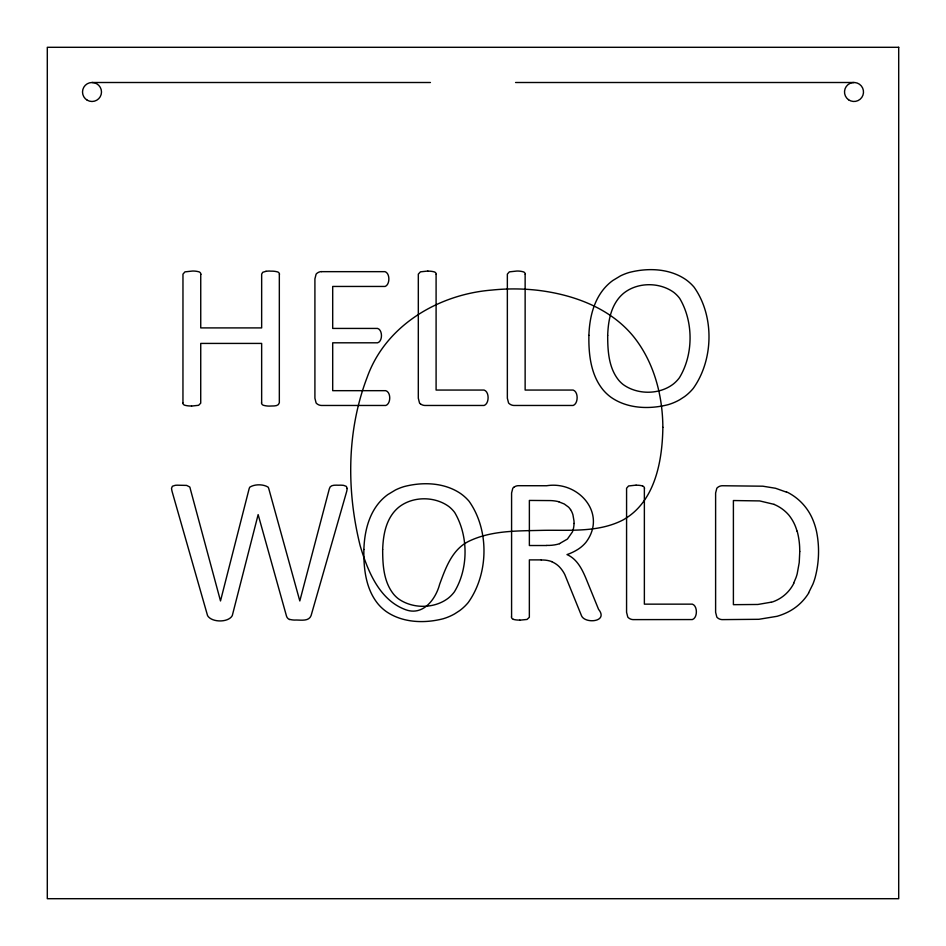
<?xml version="1.0" encoding="UTF-8"?>
<svg xmlns="http://www.w3.org/2000/svg" width="946" height="946" viewBox="0 0 946 946"><rect width="100%" height="100%" fill="white"/><g stroke="black" fill="none" stroke-linecap="round" stroke-linejoin="round"><path stroke-width="1.42" d="M799.784 551.412L799.216 562.657L797.194 573.784A55.814 55.814 0 0 1 796.059 577.486L793.694 583.138M347.123 488.443L346.342 486.374L343.705 485.393A29.704 29.704 0 0 0 340.607 485.168C336.953 485.535 330.13 483.784 329.279 488.964L299.811 600.947L268.889 489.058A7.793 7.793 0 0 0 268.132 487.143C263.142 484.033 254.781 484.045 249.815 487.143A7.793 7.793 0 0 0 249.046 489.07L220.501 600.947L190.3 488.857A7.296 7.296 0 0 0 189.756 486.989L186.622 485.404L177.174 485.192A34.34 34.34 0 0 0 175.199 485.333L172.361 486.268L171.533 488.337A20.564 20.564 0 0 0 172.255 492.05L207.564 615.633C211.608 622.61 228.341 622.811 232.278 615.633L258.14 514.6L286.366 615.633A5.581 5.581 0 0 0 289.559 619.571M808.582 592.906L812.874 584.214A68.833 68.833 0 0 0 815.097 577.734C819.118 562.693 819.65 546.646 816.516 531.404A67.674 67.674 0 0 0 813.217 520.655A53.827 53.827 0 0 0 786.398 491.778M559.535 543.595L567.423 539.054L572.448 531.877A24.915 24.915 0 0 0 574.021 523.481M771.049 602.212L757.864 604.47L733.398 604.671L733.398 500.54L759.662 500.919L774.135 504.36M265.992 271.325L262.728 272.282L261.664 274.139L261.652 327.907L200.741 327.907L200.741 274.352M91.999 82.503L430.43 82.503M515.57 82.503L854.002 82.503M321.522 271.656L385.022 271.656C390.201 273.299 390.083 284.651 385.117 286.449L332.696 286.449L332.696 328.428L377.572 328.428C382.787 329.965 382.74 341.423 377.572 342.807L332.696 342.807L332.696 390.674L385.743 390.674C391.171 392.223 390.935 403.717 385.838 405.467L321.522 405.467A7.521 7.521 0 0 1 317.04 403.836A4.434 4.434 0 0 1 316.094 402.913L314.912 398.231L314.912 278.893L316.094 274.21A4.434 4.434 0 0 1 317.028 273.264A7.521 7.521 0 0 1 321.522 271.597M546.741 545.523L529.37 545.523L529.37 500.434L550.667 500.588A38.987 38.987 0 0 1 558.755 501.711M541.266 559.89L529.37 559.89L529.346 617.277L527.064 619.441L519.851 620.174M191.541 406.082L198.613 405.302L200.718 403.173L200.741 343.422L261.652 343.422L261.652 402.783M427.84 271.041L420.45 271.833L418.321 274.139L418.309 398.231L419.504 402.913A4.434 4.434 0 0 0 420.438 403.859M636.102 485.132L628.57 485.972L626.583 488.242L626.571 612.322L627.766 617.005A4.434 4.434 0 0 0 628.7 617.963A7.521 7.521 0 0 0 633.193 619.618L692.342 619.559C697.71 617.868 697.734 605.807 692.342 604.151L644.368 604.151L644.368 488.443M558.743 501.782L564.277 503.993L568.475 507.068A15.148 15.148 0 0 1 570.533 509.587M786.256 492.074L775.566 488.278L762.854 486.197L722.224 485.747A7.521 7.521 0 0 0 717.754 487.379A4.434 4.434 0 0 0 716.808 488.313L715.614 492.996L715.614 612.322L716.808 617.005A4.434 4.434 0 0 0 717.73 617.963A7.521 7.521 0 0 0 722.224 619.618L758.846 619.299L776.962 616.319A63.666 63.666 0 0 0 783.182 614.191L784.648 613.576A51.711 51.711 0 0 0 808.724 592.988M525.136 274.352L525.136 390.059L573.11 390.059C578.597 391.715 578.373 403.753 573.11 405.467L513.962 405.467A7.521 7.521 0 0 1 509.492 403.836A4.434 4.434 0 0 1 508.546 402.913L507.352 398.231L507.352 274.139L509.338 271.869L516.871 271.041A21.995 21.995 0 0 1 523.292 271.821A2.755 2.755 0 0 1 525.302 274.328M511.585 616.875L511.585 492.996L512.779 488.313A4.434 4.434 0 0 1 513.702 487.356M436.094 274.352L436.094 390.059L484.08 390.059C489.555 391.715 489.354 403.753 484.08 405.467L424.931 405.467A7.521 7.521 0 0 1 420.45 403.836M279.33 274.352L279.33 402.783C278.502 406.863 272.673 405.728 269.575 406.082A20.989 20.989 0 0 1 263.485 405.29A2.755 2.755 0 0 1 261.486 402.795M182.956 402.783L182.968 274.139L184.955 271.869L192.487 271.041A21.995 21.995 0 0 1 198.908 271.821A2.755 2.755 0 0 1 200.919 274.328M279.508 274.328A2.755 2.755 0 0 0 277.485 271.88A22.326 22.326 0 0 0 270.863 271.159L269.575 271.041A26.169 26.169 0 0 0 265.992 271.301M182.732 402.807A2.862 2.862 0 0 0 184.943 405.278A22.917 22.917 0 0 0 191.541 405.964M436.272 274.328A2.755 2.755 0 0 0 434.249 271.88A21.995 21.995 0 0 0 427.84 271.159M347.147 488.443A22.172 22.172 0 0 1 346.65 491.577L311.08 615.633C308.644 622.054 299.823 619.665 294.513 620.068A22.361 22.361 0 0 1 289.653 619.37M513.725 487.379A7.521 7.521 0 0 1 518.207 485.7L546.646 485.747C578.609 480.544 607.628 513.855 585.834 542.472A34.766 34.766 0 0 1 577.651 549.543A52.763 52.763 0 0 1 567.009 554.593C577.379 559.074 582.511 570 586.555 579.851L598.558 609.319C608.81 622.007 585.326 624.005 581.589 615.941L564.786 574.529A31.987 31.987 0 0 0 559.287 566.749A22.917 22.917 0 0 0 551.707 561.711M513.442 619.346A2.755 2.755 0 0 1 511.419 616.887M519.839 620.068A21.995 21.995 0 0 1 513.43 619.394M541.266 560.02A27.848 27.848 0 0 1 551.755 561.581M574.045 523.481A32.708 32.708 0 0 0 573.986 520.95L572.933 514.801A20.623 20.623 0 0 0 570.533 509.587M559.571 543.737A38.869 38.869 0 0 1 546.753 545.393M642.511 485.972A2.755 2.755 0 0 1 644.533 488.432M636.102 485.251A21.995 21.995 0 0 1 642.523 485.913M797.171 531.179A73.469 73.469 0 0 1 799.713 551.412M797.029 531.214A43.883 43.883 0 0 0 788.739 514.955A39.425 39.425 0 0 0 774.112 504.419M793.86 583.221A37.296 37.296 0 0 1 771.096 602.377M382.669 549.496C382.657 564.88 383.615 581.885 393.737 594.36A31.135 31.135 0 0 0 398.254 598.7C412.574 608.999 434.356 608.917 448.38 598.085A34.777 34.777 0 0 0 454.387 591.841C468.542 568.593 468.554 535.862 454.695 512.495A31.868 31.868 0 0 0 448.806 506.488C434.628 496.165 412.976 496.142 399.058 506.997A35.983 35.983 0 0 0 393.051 513.146C385.176 523.481 383.118 536.843 382.669 549.496M607.687 335.392C607.675 350.789 608.621 367.793 618.743 380.268A31.135 31.135 0 0 0 623.26 384.608C637.592 394.908 659.362 394.825 673.386 383.993A34.777 34.777 0 0 0 679.405 377.75C693.56 354.502 693.572 321.758 679.701 298.404A31.868 31.868 0 0 0 673.824 292.397C659.634 282.074 637.982 282.05 624.076 292.905A35.983 35.983 0 0 0 618.069 299.054C610.194 309.377 608.136 322.752 607.687 335.392M363.879 549.472C363.536 568.298 365.688 588.838 378.033 603.95A44.356 44.356 0 0 0 386.181 611.506C402.582 622.87 424.352 623.591 443.154 618.767A54.549 54.549 0 0 0 454.624 613.895L459.638 610.643A48.589 48.589 0 0 0 468.211 602.555C488.668 573.891 489.508 530.056 469.039 501.214A45.29 45.29 0 0 0 460.832 493.706C444.502 482.484 422.909 481.727 404.226 486.551A54.821 54.821 0 0 0 395.44 489.993L387.73 494.64A49.322 49.322 0 0 0 379.121 502.657C368.231 515.605 364.435 532.929 363.879 549.472M588.897 335.381C588.554 354.194 590.706 374.746 603.051 389.847A44.356 44.356 0 0 0 611.199 397.415C627.6 408.778 649.37 409.488 668.172 404.663A54.549 54.549 0 0 0 679.642 399.803L684.656 396.551A48.589 48.589 0 0 0 693.217 388.451C713.686 359.787 714.526 315.964 694.045 287.123A45.29 45.29 0 0 0 685.838 279.602C669.508 268.38 647.915 267.635 629.244 272.46A54.821 54.821 0 0 0 620.458 275.901L612.748 280.548A49.322 49.322 0 0 0 604.139 288.565C593.248 301.514 589.441 318.837 588.897 335.381M662.862 427.332C662.366 461.092 655.129 502.09 622.906 520.028C597.872 532.858 568.877 529.772 541.703 530.363C517.001 530.99 490.856 530.351 468.175 541.597C451.881 549.957 445.554 568.25 439.63 584.321C435.751 599.09 423.193 616.047 405.869 609.792C379.287 600.19 367.556 570.71 360.166 545.712C346.449 490.56 346.721 430.596 367.225 377.147C385.767 325.199 438.767 294.253 491.92 290.067A210.84 210.84 0 0 1 537.576 290.268C573.513 294.549 610.596 308.065 633.903 337.024C654.053 362.436 662.649 395.286 662.862 427.332M898.7 47.3L47.3 47.3L47.3 898.7L898.7 898.7L898.7 47.3M848.538 99.756A9.495 9.495 0 0 0 863.462 92.85A9.495 9.495 0 0 0 850.016 83.378A9.495 9.495 0 0 0 848.538 99.756M87.257 100.217A9.495 9.495 0 0 0 101.494 91.999A9.495 9.495 0 0 0 87.257 83.78A9.495 9.495 0 0 0 87.257 100.217"/></g></svg>
